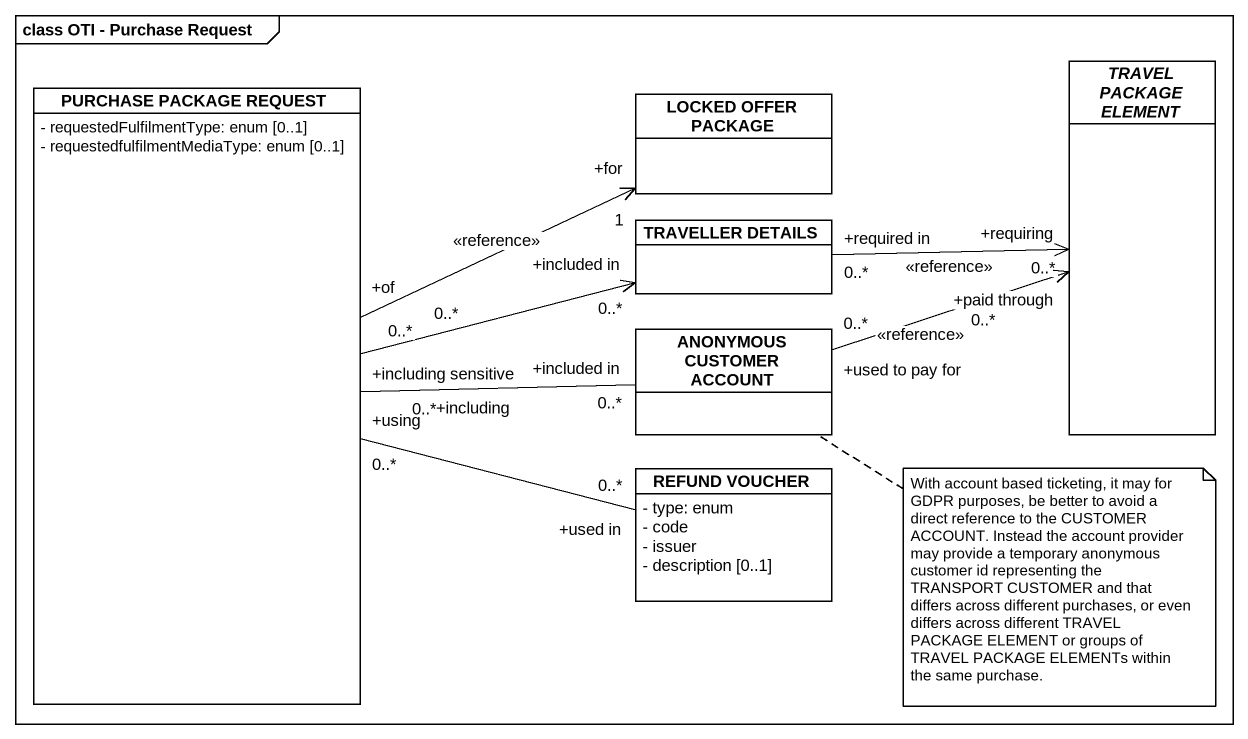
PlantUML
@startuml
mainframe class OTI - Purchase Request
hide circle
hide empty members
skinparam classAttributeIconSize 0
class "PURCHASE PACKAGE REQUEST" as PURCHASE_PACKAGE_REQUEST {
  - requestedFulfilmentType: enum [0..1]
  - requestedfulfilmentMediaType: enum [0..1]
}
class "LOCKED OFFER PACKAGE" as LOCKED_OFFER_PACKAGE
abstract class "TRAVEL PACKAGE ELEMENT" as TRAVEL_PACKAGE_ELEMENT
class "TRAVELLER DETAILS" as TRAVELLER_DETAILS
class "ANONYMOUS CUSTOMER ACCOUNT" as ANONYMOUS_CUSTOMER_ACCOUNT
class "REFUND VOUCHER" as REFUND_VOUCHER {
  - type: enum
  - code
  - issuer
  - description [0..1]
}
PURCHASE_PACKAGE_REQUEST "+of\n0..*" -right-> "+for\n1" LOCKED_OFFER_PACKAGE : <<reference>>
PURCHASE_PACKAGE_REQUEST "+including sensitive\n0..*" -right-> "+included in\n0..*" TRAVELLER_DETAILS
TRAVEL_PACKAGE_ELEMENT "+requiring\n0..*" <-left- "+required in\n0..*" TRAVELLER_DETAILS : <<reference>>
TRAVEL_PACKAGE_ELEMENT "+paid through\n0..*" <-left- "+used to pay for\n0..*" ANONYMOUS_CUSTOMER_ACCOUNT : <<reference>>
ANONYMOUS_CUSTOMER_ACCOUNT "+included in\n0..*" -left- "+including\n0..*" PURCHASE_PACKAGE_REQUEST
REFUND_VOUCHER "+used in\n0..*" -left- "+using\n0..*" PURCHASE_PACKAGE_REQUEST
note bottom of ANONYMOUS_CUSTOMER_ACCOUNT : With account based ticketing, it may for GDPR purposes, be better to avoid a direct reference to the CUSTOMER ACCOUNT. Instead the account provider may provide a temporary anonymous customer id representing the TRANSPORT CUSTOMER and that differs across different purchases, or even differs across different TRAVEL PACKAGE ELEMENT or groups of TRAVEL PACKAGE ELEMENTs within the same purchase.
@enduml
